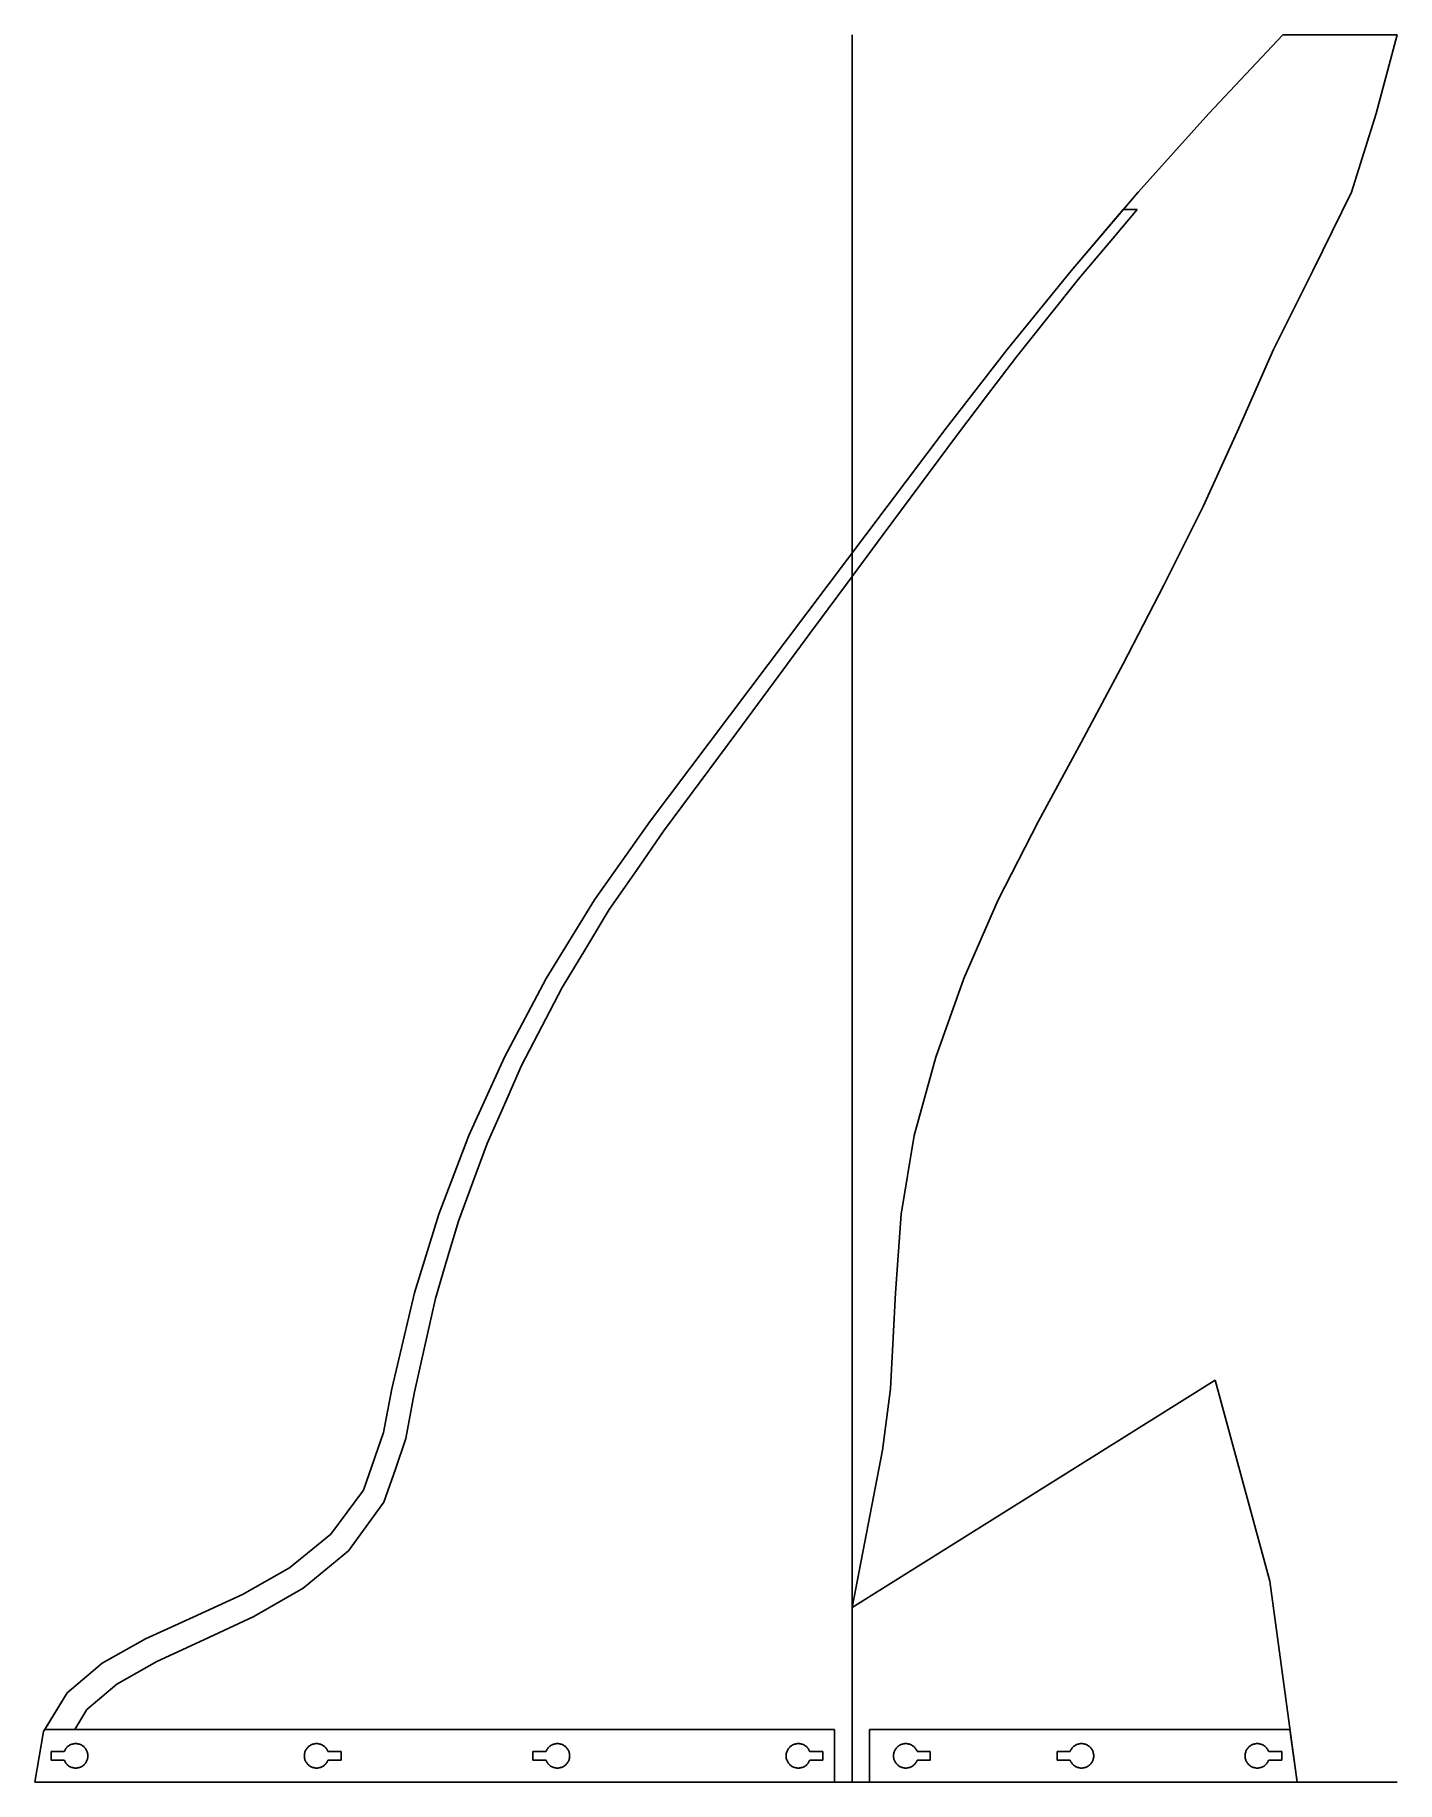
# Model space of a CAD drawing. Header units: millimetres. Extents: x -36 to 120, y 0 to 200.
import ezdxf

# ---------------------------------------------------------------- set-up
doc = ezdxf.new("R2010")
doc.units = ezdxf.units.MM
for name, color, linetype in [('HINGE_FOLD', 4, 'CONTINUOUS'), ('KEYS', 4, 'CONTINUOUS'), ('OUTLINE', 7, 'CONTINUOUS'), ('RAISED_B', 5, 'CONTINUOUS'), ('RAISED_S', 3, 'CONTINUOUS'), ('ROOT_EDGE', 7, 'CONTINUOUS')]:
    doc.layers.add(name, color=color, linetype=linetype)

msp = doc.modelspace()

# ---------------------------------------------------------------- linework, layer by layer
at = {"layer": 'HINGE_FOLD'}
msp.add_line((57.52546, 0), (57.52546, 200), dxfattribs=at)
at = {"layer": 'KEYS'}
for p, q in [((-32.26246, 4.05258), (-32.32932, 3.98995)), ((-32.19164, 4.11069), (-32.26246, 4.05258)), ((-32.11717, 4.16406), (-32.19164, 4.11069)), ((-32.03937, 4.21244), (-32.11717, 4.16406)), ((-31.95858, 4.25562), (-32.03937, 4.21244)), ((-31.87513, 4.29343), (-31.95858, 4.25562)), ((-31.78939, 4.3257), (-31.87513, 4.29343)), ((-31.70172, 4.3523), (-31.78939, 4.3257)), ((-31.6125, 4.3731), (-31.70172, 4.3523)), ((-31.52211, 4.38802), (-31.6125, 4.3731)), ((-31.43094, 4.397), (-31.52211, 4.38802)), ((-31.33937, 4.4), (-31.43094, 4.397)), ((-31.24781, 4.397), (-31.33937, 4.4)), ((-31.15664, 4.38802), (-31.24781, 4.397)), ((-31.06625, 4.3731), (-31.15664, 4.38802)), ((-30.97703, 4.3523), (-31.06625, 4.3731)), ((-30.88936, 4.3257), (-30.97703, 4.3523)), ((-30.80362, 4.29343), (-30.88936, 4.3257)), ((-30.72017, 4.25562), (-30.80362, 4.29343)), ((-30.63937, 4.21244), (-30.72017, 4.25562)), ((-30.56158, 4.16406), (-30.63937, 4.21244)), ((-30.48711, 4.11069), (-30.56158, 4.16406)), ((-30.41629, 4.05258), (-30.48711, 4.11069)), ((-30.34943, 3.98995), (-30.41629, 4.05258)), ((-4.69085, 4.05258), (-4.75771, 3.98995)), ((-4.62003, 4.11069), (-4.69085, 4.05258)), ((-4.54556, 4.16406), (-4.62003, 4.11069)), ((-4.46776, 4.21244), (-4.54556, 4.16406)), ((-4.38697, 4.25562), (-4.46776, 4.21244)), ((-4.30352, 4.29343), (-4.38697, 4.25562)), ((-4.21778, 4.3257), (-4.30352, 4.29343)), ((-4.13011, 4.3523), (-4.21778, 4.3257)), ((-4.04089, 4.3731), (-4.13011, 4.3523)), ((-3.9505, 4.38802), (-4.04089, 4.3731)), ((-3.85933, 4.397), (-3.9505, 4.38802)), ((-3.76776, 4.4), (-3.85933, 4.397)), ((-3.6762, 4.397), (-3.76776, 4.4)), ((-3.58503, 4.38802), (-3.6762, 4.397)), ((-3.49464, 4.3731), (-3.58503, 4.38802)), ((-3.40542, 4.3523), (-3.49464, 4.3731)), ((-3.31775, 4.3257), (-3.40542, 4.3523)), ((-3.23201, 4.29343), (-3.31775, 4.3257)), ((-3.14856, 4.25562), (-3.23201, 4.29343)), ((-3.06776, 4.21244), (-3.14856, 4.25562)), ((-2.98996, 4.16406), (-3.06776, 4.21244)), ((-2.9155, 4.11069), (-2.98996, 4.16406)), ((-2.84468, 4.05258), (-2.9155, 4.11069)), ((-2.77781, 3.98995), (-2.84468, 4.05258)), ((22.88077, 4.05258), (22.8139, 3.98995)), ((22.95158, 4.11069), (22.88077, 4.05258)), ((23.02605, 4.16406), (22.95158, 4.11069)), ((23.10385, 4.21244), (23.02605, 4.16406)), ((23.18464, 4.25562), (23.10385, 4.21244)), ((23.26809, 4.29343), (23.18464, 4.25562)), ((23.35383, 4.3257), (23.26809, 4.29343)), ((23.4415, 4.3523), (23.35383, 4.3257)), ((23.53072, 4.3731), (23.4415, 4.3523)), ((23.62111, 4.38802), (23.53072, 4.3731)), ((23.71228, 4.397), (23.62111, 4.38802)), ((23.80385, 4.4), (23.71228, 4.397)), ((23.89541, 4.397), (23.80385, 4.4)), ((23.98659, 4.38802), (23.89541, 4.397)), ((24.07698, 4.3731), (23.98659, 4.38802)), ((24.1662, 4.3523), (24.07698, 4.3731)), ((24.25386, 4.3257), (24.1662, 4.3523)), ((24.33961, 4.29343), (24.25386, 4.3257)), ((24.42305, 4.25562), (24.33961, 4.29343)), ((24.50385, 4.21244), (24.42305, 4.25562)), ((24.58165, 4.16406), (24.50385, 4.21244)), ((24.65611, 4.11069), (24.58165, 4.16406)), ((24.72693, 4.05258), (24.65611, 4.11069)), ((24.7938, 3.98995), (24.72693, 4.05258)), ((50.45238, 4.05258), (50.38551, 3.98995)), ((50.5232, 4.11069), (50.45238, 4.05258)), ((50.59766, 4.16406), (50.5232, 4.11069)), ((50.67546, 4.21244), (50.59766, 4.16406)), ((50.75626, 4.25562), (50.67546, 4.21244)), ((50.8397, 4.29343), (50.75626, 4.25562)), ((50.92545, 4.3257), (50.8397, 4.29343)), ((51.01311, 4.3523), (50.92545, 4.3257)), ((51.10233, 4.3731), (51.01311, 4.3523)), ((51.19272, 4.38802), (51.10233, 4.3731)), ((51.2839, 4.397), (51.19272, 4.38802)), ((51.37546, 4.4), (51.2839, 4.397)), ((51.46702, 4.397), (51.37546, 4.4)), ((51.5582, 4.38802), (51.46702, 4.397)), ((51.64859, 4.3731), (51.5582, 4.38802)), ((51.73781, 4.3523), (51.64859, 4.3731)), ((51.82548, 4.3257), (51.73781, 4.3523)), ((51.91122, 4.29343), (51.82548, 4.3257)), ((51.99466, 4.25562), (51.91122, 4.29343)), ((52.07546, 4.21244), (51.99466, 4.25562)), ((52.15326, 4.16406), (52.07546, 4.21244)), ((52.22773, 4.11069), (52.15326, 4.16406)), ((52.29854, 4.05258), (52.22773, 4.11069)), ((52.36541, 3.98995), (52.29854, 4.05258)), ((62.75238, 4.05258), (62.68551, 3.98995)), ((62.82319, 4.11069), (62.75238, 4.05258)), ((62.89766, 4.16406), (62.82319, 4.11069)), ((62.97546, 4.21244), (62.89766, 4.16406)), ((63.05626, 4.25562), (62.97546, 4.21244)), ((63.1397, 4.29343), (63.05626, 4.25562)), ((63.22545, 4.3257), (63.1397, 4.29343)), ((63.31311, 4.3523), (63.22545, 4.3257)), ((63.40233, 4.3731), (63.31311, 4.3523)), ((63.49272, 4.38802), (63.40233, 4.3731)), ((63.5839, 4.397), (63.49272, 4.38802)), ((63.67546, 4.4), (63.5839, 4.397)), ((63.76702, 4.397), (63.67546, 4.4)), ((63.8582, 4.38802), (63.76702, 4.397)), ((63.94859, 4.3731), (63.8582, 4.38802)), ((64.03781, 4.3523), (63.94859, 4.3731)), ((64.12548, 4.3257), (64.03781, 4.3523)), ((64.21122, 4.29343), (64.12548, 4.3257)), ((64.29466, 4.25562), (64.21122, 4.29343)), ((64.37546, 4.21244), (64.29466, 4.25562)), ((64.45326, 4.16406), (64.37546, 4.21244)), ((64.52773, 4.11069), (64.45326, 4.16406)), ((64.59855, 4.05258), (64.52773, 4.11069)), ((64.66541, 3.98995), (64.59855, 4.05258)), ((82.86702, 4.05258), (82.80016, 3.98995)), ((82.93784, 4.11069), (82.86702, 4.05258)), ((83.01231, 4.16406), (82.93784, 4.11069)), ((83.09011, 4.21244), (83.01231, 4.16406)), ((83.1709, 4.25562), (83.09011, 4.21244)), ((83.25435, 4.29343), (83.1709, 4.25562)), ((83.34009, 4.3257), (83.25435, 4.29343)), ((83.42776, 4.3523), (83.34009, 4.3257)), ((83.51698, 4.3731), (83.42776, 4.3523)), ((83.60737, 4.38802), (83.51698, 4.3731)), ((83.69854, 4.397), (83.60737, 4.38802)), ((83.79011, 4.4), (83.69854, 4.397)), ((83.88167, 4.397), (83.79011, 4.4)), ((83.97285, 4.38802), (83.88167, 4.397)), ((84.06324, 4.3731), (83.97285, 4.38802)), ((84.15246, 4.3523), (84.06324, 4.3731)), ((84.24012, 4.3257), (84.15246, 4.3523)), ((84.32587, 4.29343), (84.24012, 4.3257)), ((84.40931, 4.25562), (84.32587, 4.29343)), ((84.49011, 4.21244), (84.40931, 4.25562)), ((84.56791, 4.16406), (84.49011, 4.21244)), ((84.64238, 4.11069), (84.56791, 4.16406)), ((84.71319, 4.05258), (84.64238, 4.11069)), ((84.78006, 3.98995), (84.71319, 4.05258)), ((102.98167, 4.05258), (102.91481, 3.98995)), ((103.05249, 4.11069), (102.98167, 4.05258)), ((103.12696, 4.16406), (103.05249, 4.11069)), ((103.20476, 4.21244), (103.12696, 4.16406)), ((103.28555, 4.25562), (103.20476, 4.21244)), ((103.369, 4.29343), (103.28555, 4.25562)), ((103.45474, 4.3257), (103.369, 4.29343)), ((103.54241, 4.3523), (103.45474, 4.3257)), ((103.63163, 4.3731), (103.54241, 4.3523)), ((103.72202, 4.38802), (103.63163, 4.3731)), ((103.81319, 4.397), (103.72202, 4.38802)), ((103.90476, 4.4), (103.81319, 4.397)), ((103.99632, 4.397), (103.90476, 4.4)), ((104.08749, 4.38802), (103.99632, 4.397)), ((104.17788, 4.3731), (104.08749, 4.38802)), ((104.2671, 4.3523), (104.17788, 4.3731)), ((104.35477, 4.3257), (104.2671, 4.3523)), ((104.44051, 4.29343), (104.35477, 4.3257)), ((104.52396, 4.25562), (104.44051, 4.29343)), ((104.60476, 4.21244), (104.52396, 4.25562)), ((104.68256, 4.16406), (104.60476, 4.21244)), ((104.75702, 4.11069), (104.68256, 4.16406)), ((104.82784, 4.05258), (104.75702, 4.11069)), ((104.89471, 3.98995), (104.82784, 4.05258)), ((-32.64704, 3.5), (-34.13938, 3.5)), ((-34.13938, 3.5), (-34.13938, 2.5)), ((-34.13938, 2.5), (-32.64704, 2.5)), ((-32.63281, 3.53576), (-32.64704, 3.5)), ((-32.64704, 2.5), (-32.63281, 2.46424)), ((-32.595, 3.6192), (-32.63281, 3.53576)), ((-32.63281, 2.46424), (-32.595, 2.3808)), ((-32.55181, 3.7), (-32.595, 3.6192)), ((-32.595, 2.3808), (-32.55181, 2.3)), ((-32.50343, 3.7778), (-32.55181, 3.7)), ((-32.55181, 2.3), (-32.50343, 2.2222)), ((-32.45007, 3.85227), (-32.50343, 3.7778)), ((-32.50343, 2.2222), (-32.45007, 2.14773)), ((-32.39195, 3.92308), (-32.45007, 3.85227)), ((-32.45007, 2.14773), (-32.39195, 2.07692)), ((-32.32932, 3.98995), (-32.39195, 3.92308)), ((-32.39195, 2.07692), (-32.32932, 2.01005)), ((-32.32932, 2.01005), (-32.26246, 1.94742)), ((-30.41629, 1.94742), (-30.34943, 2.01005)), ((-30.2868, 3.92308), (-30.34943, 3.98995)), ((-30.34943, 2.01005), (-30.2868, 2.07692)), ((-30.22868, 3.85227), (-30.2868, 3.92308)), ((-30.2868, 2.07692), (-30.22868, 2.14773)), ((-30.17532, 3.7778), (-30.22868, 3.85227)), ((-30.22868, 2.14773), (-30.17532, 2.2222)), ((-30.12694, 3.7), (-30.17532, 3.7778)), ((-30.17532, 2.2222), (-30.12694, 2.3)), ((-30.08375, 3.6192), (-30.12694, 3.7)), ((-30.12694, 2.3), (-30.08375, 2.3808)), ((-30.04594, 3.53576), (-30.08375, 3.6192)), ((-30.08375, 2.3808), (-30.04594, 2.46424)), ((-30.01367, 3.45002), (-30.04594, 3.53576)), ((-30.04594, 2.46424), (-30.01367, 2.54998)), ((-29.98708, 3.36235), (-30.01367, 3.45002)), ((-30.01367, 2.54998), (-29.98708, 2.63765)), ((-29.96627, 3.27313), (-29.98708, 3.36235)), ((-29.98708, 2.63765), (-29.96627, 2.72687)), ((-29.95135, 3.18274), (-29.96627, 3.27313)), ((-29.96627, 2.72687), (-29.95135, 2.81726)), ((-29.94237, 3.09156), (-29.95135, 3.18274)), ((-29.95135, 2.81726), (-29.94237, 2.90844)), ((-29.93937, 3), (-29.94237, 3.09156)), ((-29.94237, 2.90844), (-29.93937, 3)), ((-5.16477, 3.09156), (-5.16776, 3)), ((-5.16776, 3), (-5.16477, 2.90844)), ((-5.15578, 3.18274), (-5.16477, 3.09156)), ((-5.16477, 2.90844), (-5.15578, 2.81726)), ((-5.14086, 3.27313), (-5.15578, 3.18274)), ((-5.15578, 2.81726), (-5.14086, 2.72687)), ((-5.12006, 3.36235), (-5.14086, 3.27313)), ((-5.14086, 2.72687), (-5.12006, 2.63765)), ((-5.09347, 3.45002), (-5.12006, 3.36235)), ((-5.12006, 2.63765), (-5.09347, 2.54998)), ((-5.06119, 3.53576), (-5.09347, 3.45002)), ((-5.09347, 2.54998), (-5.06119, 2.46424)), ((-5.02339, 3.6192), (-5.06119, 3.53576)), ((-5.06119, 2.46424), (-5.02339, 2.3808)), ((-4.9802, 3.7), (-5.02339, 3.6192)), ((-5.02339, 2.3808), (-4.9802, 2.3)), ((-4.93182, 3.7778), (-4.9802, 3.7)), ((-4.9802, 2.3), (-4.93182, 2.2222)), ((-4.87846, 3.85227), (-4.93182, 3.7778)), ((-4.93182, 2.2222), (-4.87846, 2.14773)), ((-4.82034, 3.92308), (-4.87846, 3.85227)), ((-4.87846, 2.14773), (-4.82034, 2.07692)), ((-4.75771, 3.98995), (-4.82034, 3.92308)), ((-4.82034, 2.07692), (-4.75771, 2.01005)), ((-4.75771, 2.01005), (-4.69085, 1.94742)), ((-2.84468, 1.94742), (-2.77781, 2.01005)), ((-2.71519, 3.92308), (-2.77781, 3.98995)), ((-2.77781, 2.01005), (-2.71519, 2.07692)), ((-2.65707, 3.85227), (-2.71519, 3.92308)), ((-2.71519, 2.07692), (-2.65707, 2.14773)), ((-2.6037, 3.7778), (-2.65707, 3.85227)), ((-2.65707, 2.14773), (-2.6037, 2.2222)), ((-2.55533, 3.7), (-2.6037, 3.7778)), ((-2.6037, 2.2222), (-2.55533, 2.3)), ((-2.51214, 3.6192), (-2.55533, 3.7)), ((-2.55533, 2.3), (-2.51214, 2.3808)), ((-2.47433, 3.53576), (-2.51214, 3.6192)), ((-2.51214, 2.3808), (-2.47433, 2.46424)), ((-2.46009, 3.5), (-2.47433, 3.53576)), ((-2.47433, 2.46424), (-2.46009, 2.5)), ((-0.96776, 3.5), (-2.46009, 3.5)), ((-2.46009, 2.5), (-0.96776, 2.5)), ((-0.96776, 2.5), (-0.96776, 3.5)), ((22.49618, 3.5), (21.00385, 3.5)), ((21.00385, 3.5), (21.00385, 2.5)), ((21.00385, 2.5), (22.49618, 2.5)), ((22.51042, 3.53576), (22.49618, 3.5)), ((22.49618, 2.5), (22.51042, 2.46424)), ((22.54823, 3.6192), (22.51042, 3.53576)), ((22.51042, 2.46424), (22.54823, 2.3808)), ((22.59141, 3.7), (22.54823, 3.6192)), ((22.54823, 2.3808), (22.59141, 2.3)), ((22.63979, 3.7778), (22.59141, 3.7)), ((22.59141, 2.3), (22.63979, 2.2222)), ((22.69315, 3.85227), (22.63979, 3.7778)), ((22.63979, 2.2222), (22.69315, 2.14773)), ((22.75127, 3.92308), (22.69315, 3.85227)), ((22.69315, 2.14773), (22.75127, 2.07692)), ((22.8139, 3.98995), (22.75127, 3.92308)), ((22.75127, 2.07692), (22.8139, 2.01005)), ((22.8139, 2.01005), (22.88077, 1.94742)), ((24.72693, 1.94742), (24.7938, 2.01005)), ((24.85642, 3.92308), (24.7938, 3.98995)), ((24.7938, 2.01005), (24.85642, 2.07692)), ((24.91454, 3.85227), (24.85642, 3.92308)), ((24.85642, 2.07692), (24.91454, 2.14773)), ((24.96791, 3.7778), (24.91454, 3.85227)), ((24.91454, 2.14773), (24.96791, 2.2222)), ((25.01628, 3.7), (24.96791, 3.7778)), ((24.96791, 2.2222), (25.01628, 2.3)), ((25.05947, 3.6192), (25.01628, 3.7)), ((25.01628, 2.3), (25.05947, 2.3808)), ((25.09728, 3.53576), (25.05947, 3.6192)), ((25.05947, 2.3808), (25.09728, 2.46424)), ((25.12955, 3.45002), (25.09728, 3.53576)), ((25.09728, 2.46424), (25.12955, 2.54998)), ((25.15614, 3.36235), (25.12955, 3.45002)), ((25.12955, 2.54998), (25.15614, 2.63765)), ((25.17695, 3.27313), (25.15614, 3.36235)), ((25.15614, 2.63765), (25.17695, 2.72687)), ((25.19187, 3.18274), (25.17695, 3.27313)), ((25.17695, 2.72687), (25.19187, 2.81726)), ((25.20085, 3.09156), (25.19187, 3.18274)), ((25.19187, 2.81726), (25.20085, 2.90844)), ((25.20385, 3), (25.20085, 3.09156)), ((25.20085, 2.90844), (25.20385, 3)), ((49.97846, 3.09156), (49.97546, 3)), ((49.97546, 3), (49.97846, 2.90844)), ((49.98744, 3.18274), (49.97846, 3.09156)), ((49.97846, 2.90844), (49.98744, 2.81726)), ((50.00236, 3.27313), (49.98744, 3.18274)), ((49.98744, 2.81726), (50.00236, 2.72687)), ((50.02316, 3.36235), (50.00236, 3.27313)), ((50.00236, 2.72687), (50.02316, 2.63765)), ((50.04976, 3.45002), (50.02316, 3.36235)), ((50.02316, 2.63765), (50.04976, 2.54998)), ((50.08203, 3.53576), (50.04976, 3.45002)), ((50.04976, 2.54998), (50.08203, 2.46424)), ((50.11984, 3.6192), (50.08203, 3.53576)), ((50.08203, 2.46424), (50.11984, 2.3808)), ((50.16302, 3.7), (50.11984, 3.6192)), ((50.11984, 2.3808), (50.16302, 2.3)), ((50.2114, 3.7778), (50.16302, 3.7)), ((50.16302, 2.3), (50.2114, 2.2222)), ((50.26477, 3.85227), (50.2114, 3.7778)), ((50.2114, 2.2222), (50.26477, 2.14773)), ((50.32288, 3.92308), (50.26477, 3.85227)), ((50.26477, 2.14773), (50.32288, 2.07692)), ((50.38551, 3.98995), (50.32288, 3.92308)), ((50.32288, 2.07692), (50.38551, 2.01005)), ((50.38551, 2.01005), (50.45238, 1.94742)), ((52.29854, 1.94742), (52.36541, 2.01005)), ((52.42804, 3.92308), (52.36541, 3.98995)), ((52.36541, 2.01005), (52.42804, 2.07692)), ((52.48616, 3.85227), (52.42804, 3.92308)), ((52.42804, 2.07692), (52.48616, 2.14773)), ((52.53952, 3.7778), (52.48616, 3.85227)), ((52.48616, 2.14773), (52.53952, 2.2222)), ((52.5879, 3.7), (52.53952, 3.7778)), ((52.53952, 2.2222), (52.5879, 2.3)), ((52.63108, 3.6192), (52.5879, 3.7)), ((52.5879, 2.3), (52.63108, 2.3808)), ((52.66889, 3.53576), (52.63108, 3.6192)), ((52.63108, 2.3808), (52.66889, 2.46424)), ((52.68313, 3.5), (52.66889, 3.53576)), ((52.66889, 2.46424), (52.68313, 2.5)), ((54.17546, 3.5), (52.68313, 3.5)), ((52.68313, 2.5), (54.17546, 2.5)), ((54.17546, 2.5), (54.17546, 3.5)), ((62.27846, 3.09156), (62.27546, 3)), ((62.27546, 3), (62.27846, 2.90844)), ((62.28744, 3.18274), (62.27846, 3.09156)), ((62.27846, 2.90844), (62.28744, 2.81726)), ((62.30236, 3.27313), (62.28744, 3.18274)), ((62.28744, 2.81726), (62.30236, 2.72687)), ((62.32316, 3.36235), (62.30236, 3.27313)), ((62.30236, 2.72687), (62.32316, 2.63765)), ((62.34976, 3.45002), (62.32316, 3.36235)), ((62.32316, 2.63765), (62.34976, 2.54998)), ((62.38203, 3.53576), (62.34976, 3.45002)), ((62.34976, 2.54998), (62.38203, 2.46424)), ((62.41984, 3.6192), (62.38203, 3.53576)), ((62.38203, 2.46424), (62.41984, 2.3808)), ((62.46302, 3.7), (62.41984, 3.6192)), ((62.41984, 2.3808), (62.46302, 2.3)), ((62.5114, 3.7778), (62.46302, 3.7)), ((62.46302, 2.3), (62.5114, 2.2222)), ((62.56477, 3.85227), (62.5114, 3.7778)), ((62.5114, 2.2222), (62.56477, 2.14773)), ((62.62288, 3.92308), (62.56477, 3.85227)), ((62.56477, 2.14773), (62.62288, 2.07692)), ((62.68551, 3.98995), (62.62288, 3.92308)), ((62.62288, 2.07692), (62.68551, 2.01005)), ((62.68551, 2.01005), (62.75238, 1.94742)), ((64.59855, 1.94742), (64.66541, 2.01005)), ((64.72804, 3.92308), (64.66541, 3.98995)), ((64.66541, 2.01005), (64.72804, 2.07692)), ((64.78616, 3.85227), (64.72804, 3.92308)), ((64.72804, 2.07692), (64.78616, 2.14773)), ((64.83952, 3.7778), (64.78616, 3.85227)), ((64.78616, 2.14773), (64.83952, 2.2222)), ((64.8879, 3.7), (64.83952, 3.7778)), ((64.83952, 2.2222), (64.8879, 2.3)), ((64.93108, 3.6192), (64.8879, 3.7)), ((64.8879, 2.3), (64.93108, 2.3808)), ((64.96889, 3.53576), (64.93108, 3.6192)), ((64.93108, 2.3808), (64.96889, 2.46424)), ((64.98313, 3.5), (64.96889, 3.53576)), ((64.96889, 2.46424), (64.98313, 2.5)), ((66.47546, 3.5), (64.98313, 3.5)), ((64.98313, 2.5), (66.47546, 2.5)), ((66.47546, 2.5), (66.47546, 3.5)), ((82.48244, 3.5), (80.99011, 3.5)), ((80.99011, 3.5), (80.99011, 2.5)), ((80.99011, 2.5), (82.48244, 2.5)), ((82.49668, 3.53576), (82.48244, 3.5)), ((82.48244, 2.5), (82.49668, 2.46424)), ((82.53449, 3.6192), (82.49668, 3.53576)), ((82.49668, 2.46424), (82.53449, 2.3808)), ((82.57767, 3.7), (82.53449, 3.6192)), ((82.53449, 2.3808), (82.57767, 2.3)), ((82.62605, 3.7778), (82.57767, 3.7)), ((82.57767, 2.3), (82.62605, 2.2222)), ((82.67941, 3.85227), (82.62605, 3.7778)), ((82.62605, 2.2222), (82.67941, 2.14773)), ((82.73753, 3.92308), (82.67941, 3.85227)), ((82.67941, 2.14773), (82.73753, 2.07692)), ((82.80016, 3.98995), (82.73753, 3.92308)), ((82.73753, 2.07692), (82.80016, 2.01005)), ((82.80016, 2.01005), (82.86702, 1.94742)), ((84.71319, 1.94742), (84.78006, 2.01005)), ((84.84269, 3.92308), (84.78006, 3.98995)), ((84.78006, 2.01005), (84.84269, 2.07692)), ((84.9008, 3.85227), (84.84269, 3.92308)), ((84.84269, 2.07692), (84.9008, 2.14773)), ((84.95417, 3.7778), (84.9008, 3.85227)), ((84.9008, 2.14773), (84.95417, 2.2222)), ((85.00254, 3.7), (84.95417, 3.7778)), ((84.95417, 2.2222), (85.00254, 2.3)), ((85.04573, 3.6192), (85.00254, 3.7)), ((85.00254, 2.3), (85.04573, 2.3808)), ((85.08354, 3.53576), (85.04573, 3.6192)), ((85.04573, 2.3808), (85.08354, 2.46424)), ((85.11581, 3.45002), (85.08354, 3.53576)), ((85.08354, 2.46424), (85.11581, 2.54998)), ((85.1424, 3.36235), (85.11581, 3.45002)), ((85.11581, 2.54998), (85.1424, 2.63765)), ((85.16321, 3.27313), (85.1424, 3.36235)), ((85.1424, 2.63765), (85.16321, 2.72687)), ((85.17813, 3.18274), (85.16321, 3.27313)), ((85.16321, 2.72687), (85.17813, 2.81726)), ((85.18711, 3.09156), (85.17813, 3.18274)), ((85.17813, 2.81726), (85.18711, 2.90844)), ((85.19011, 3), (85.18711, 3.09156)), ((85.18711, 2.90844), (85.19011, 3)), ((102.50775, 3.09156), (102.50476, 3)), ((102.50476, 3), (102.50775, 2.90844)), ((102.51673, 3.18274), (102.50775, 3.09156)), ((102.50775, 2.90844), (102.51673, 2.81726)), ((102.53166, 3.27313), (102.51673, 3.18274)), ((102.51673, 2.81726), (102.53166, 2.72687)), ((102.55246, 3.36235), (102.53166, 3.27313)), ((102.53166, 2.72687), (102.55246, 2.63765)), ((102.57905, 3.45002), (102.55246, 3.36235)), ((102.55246, 2.63765), (102.57905, 2.54998)), ((102.61133, 3.53576), (102.57905, 3.45002)), ((102.57905, 2.54998), (102.61133, 2.46424)), ((102.64914, 3.6192), (102.61133, 3.53576)), ((102.61133, 2.46424), (102.64914, 2.3808)), ((102.69232, 3.7), (102.64914, 3.6192)), ((102.64914, 2.3808), (102.69232, 2.3)), ((102.7407, 3.7778), (102.69232, 3.7)), ((102.69232, 2.3), (102.7407, 2.2222)), ((102.79406, 3.85227), (102.7407, 3.7778)), ((102.7407, 2.2222), (102.79406, 2.14773)), ((102.85218, 3.92308), (102.79406, 3.85227)), ((102.79406, 2.14773), (102.85218, 2.07692)), ((102.91481, 3.98995), (102.85218, 3.92308)), ((102.85218, 2.07692), (102.91481, 2.01005)), ((102.91481, 2.01005), (102.98167, 1.94742)), ((104.82784, 1.94742), (104.89471, 2.01005)), ((104.95733, 3.92308), (104.89471, 3.98995)), ((104.89471, 2.01005), (104.95733, 2.07692)), ((105.01545, 3.85227), (104.95733, 3.92308)), ((104.95733, 2.07692), (105.01545, 2.14773)), ((105.06882, 3.7778), (105.01545, 3.85227)), ((105.01545, 2.14773), (105.06882, 2.2222)), ((105.11719, 3.7), (105.06882, 3.7778)), ((105.06882, 2.2222), (105.11719, 2.3)), ((105.16038, 3.6192), (105.11719, 3.7)), ((105.11719, 2.3), (105.16038, 2.3808)), ((105.19819, 3.53576), (105.16038, 3.6192)), ((105.16038, 2.3808), (105.19819, 2.46424)), ((105.21243, 3.5), (105.19819, 3.53576)), ((105.19819, 2.46424), (105.21243, 2.5)), ((106.70476, 3.5), (105.21243, 3.5)), ((105.21243, 2.5), (106.70476, 2.5)), ((106.70476, 2.5), (106.70476, 3.5)), ((-32.26246, 1.94742), (-32.19164, 1.88931)), ((-32.19164, 1.88931), (-32.11717, 1.83594)), ((-32.11717, 1.83594), (-32.03937, 1.78756)), ((-32.03937, 1.78756), (-31.95858, 1.74438)), ((-31.95858, 1.74438), (-31.87513, 1.70657)), ((-31.87513, 1.70657), (-31.78939, 1.6743)), ((-31.78939, 1.6743), (-31.70172, 1.6477)), ((-31.70172, 1.6477), (-31.6125, 1.6269)), ((-31.6125, 1.6269), (-31.52211, 1.61198)), ((-31.52211, 1.61198), (-31.43094, 1.603)), ((-31.43094, 1.603), (-31.33937, 1.6)), ((-31.33937, 1.6), (-31.24781, 1.603)), ((-31.24781, 1.603), (-31.15664, 1.61198)), ((-31.15664, 1.61198), (-31.06625, 1.6269)), ((-31.06625, 1.6269), (-30.97703, 1.6477)), ((-30.97703, 1.6477), (-30.88936, 1.6743)), ((-30.88936, 1.6743), (-30.80362, 1.70657)), ((-30.80362, 1.70657), (-30.72017, 1.74438)), ((-30.72017, 1.74438), (-30.63937, 1.78756)), ((-30.63937, 1.78756), (-30.56158, 1.83594)), ((-30.56158, 1.83594), (-30.48711, 1.88931)), ((-30.48711, 1.88931), (-30.41629, 1.94742)), ((-4.69085, 1.94742), (-4.62003, 1.88931)), ((-4.62003, 1.88931), (-4.54556, 1.83594)), ((-4.54556, 1.83594), (-4.46776, 1.78756)), ((-4.46776, 1.78756), (-4.38697, 1.74438)), ((-4.38697, 1.74438), (-4.30352, 1.70657)), ((-4.30352, 1.70657), (-4.21778, 1.6743)), ((-4.21778, 1.6743), (-4.13011, 1.6477)), ((-4.13011, 1.6477), (-4.04089, 1.6269)), ((-4.04089, 1.6269), (-3.9505, 1.61198)), ((-3.9505, 1.61198), (-3.85933, 1.603)), ((-3.85933, 1.603), (-3.76776, 1.6)), ((-3.76776, 1.6), (-3.6762, 1.603)), ((-3.6762, 1.603), (-3.58503, 1.61198)), ((-3.58503, 1.61198), (-3.49464, 1.6269)), ((-3.49464, 1.6269), (-3.40542, 1.6477)), ((-3.40542, 1.6477), (-3.31775, 1.6743)), ((-3.31775, 1.6743), (-3.23201, 1.70657)), ((-3.23201, 1.70657), (-3.14856, 1.74438)), ((-3.14856, 1.74438), (-3.06776, 1.78756)), ((-3.06776, 1.78756), (-2.98996, 1.83594)), ((-2.98996, 1.83594), (-2.9155, 1.88931)), ((-2.9155, 1.88931), (-2.84468, 1.94742)), ((22.88077, 1.94742), (22.95158, 1.88931)), ((22.95158, 1.88931), (23.02605, 1.83594)), ((23.02605, 1.83594), (23.10385, 1.78756)), ((23.10385, 1.78756), (23.18464, 1.74438)), ((23.18464, 1.74438), (23.26809, 1.70657)), ((23.26809, 1.70657), (23.35383, 1.6743)), ((23.35383, 1.6743), (23.4415, 1.6477)), ((23.4415, 1.6477), (23.53072, 1.6269)), ((23.53072, 1.6269), (23.62111, 1.61198)), ((23.62111, 1.61198), (23.71228, 1.603)), ((23.71228, 1.603), (23.80385, 1.6)), ((23.80385, 1.6), (23.89541, 1.603)), ((23.89541, 1.603), (23.98659, 1.61198)), ((23.98659, 1.61198), (24.07698, 1.6269)), ((24.07698, 1.6269), (24.1662, 1.6477)), ((24.1662, 1.6477), (24.25386, 1.6743)), ((24.25386, 1.6743), (24.33961, 1.70657)), ((24.33961, 1.70657), (24.42305, 1.74438)), ((24.42305, 1.74438), (24.50385, 1.78756)), ((24.50385, 1.78756), (24.58165, 1.83594)), ((24.58165, 1.83594), (24.65611, 1.88931)), ((24.65611, 1.88931), (24.72693, 1.94742)), ((50.45238, 1.94742), (50.5232, 1.88931)), ((50.5232, 1.88931), (50.59766, 1.83594)), ((50.59766, 1.83594), (50.67546, 1.78756)), ((50.67546, 1.78756), (50.75626, 1.74438)), ((50.75626, 1.74438), (50.8397, 1.70657)), ((50.8397, 1.70657), (50.92545, 1.6743)), ((50.92545, 1.6743), (51.01311, 1.6477)), ((51.01311, 1.6477), (51.10233, 1.6269)), ((51.10233, 1.6269), (51.19272, 1.61198)), ((51.19272, 1.61198), (51.2839, 1.603)), ((51.2839, 1.603), (51.37546, 1.6)), ((51.37546, 1.6), (51.46702, 1.603)), ((51.46702, 1.603), (51.5582, 1.61198)), ((51.5582, 1.61198), (51.64859, 1.6269)), ((51.64859, 1.6269), (51.73781, 1.6477)), ((51.73781, 1.6477), (51.82548, 1.6743)), ((51.82548, 1.6743), (51.91122, 1.70657)), ((51.91122, 1.70657), (51.99466, 1.74438)), ((51.99466, 1.74438), (52.07546, 1.78756)), ((52.07546, 1.78756), (52.15326, 1.83594)), ((52.15326, 1.83594), (52.22773, 1.88931)), ((52.22773, 1.88931), (52.29854, 1.94742)), ((62.75238, 1.94742), (62.82319, 1.88931)), ((62.82319, 1.88931), (62.89766, 1.83594)), ((62.89766, 1.83594), (62.97546, 1.78756)), ((62.97546, 1.78756), (63.05626, 1.74438)), ((63.05626, 1.74438), (63.1397, 1.70657)), ((63.1397, 1.70657), (63.22545, 1.6743)), ((63.22545, 1.6743), (63.31311, 1.6477)), ((63.31311, 1.6477), (63.40233, 1.6269)), ((63.40233, 1.6269), (63.49272, 1.61198)), ((63.49272, 1.61198), (63.5839, 1.603)), ((63.5839, 1.603), (63.67546, 1.6)), ((63.67546, 1.6), (63.76702, 1.603)), ((63.76702, 1.603), (63.8582, 1.61198)), ((63.8582, 1.61198), (63.94859, 1.6269)), ((63.94859, 1.6269), (64.03781, 1.6477)), ((64.03781, 1.6477), (64.12548, 1.6743)), ((64.12548, 1.6743), (64.21122, 1.70657)), ((64.21122, 1.70657), (64.29466, 1.74438)), ((64.29466, 1.74438), (64.37546, 1.78756)), ((64.37546, 1.78756), (64.45326, 1.83594)), ((64.45326, 1.83594), (64.52773, 1.88931)), ((64.52773, 1.88931), (64.59855, 1.94742)), ((82.86702, 1.94742), (82.93784, 1.88931)), ((82.93784, 1.88931), (83.01231, 1.83594)), ((83.01231, 1.83594), (83.09011, 1.78756)), ((83.09011, 1.78756), (83.1709, 1.74438)), ((83.1709, 1.74438), (83.25435, 1.70657)), ((83.25435, 1.70657), (83.34009, 1.6743)), ((83.34009, 1.6743), (83.42776, 1.6477)), ((83.42776, 1.6477), (83.51698, 1.6269)), ((83.51698, 1.6269), (83.60737, 1.61198)), ((83.60737, 1.61198), (83.69854, 1.603)), ((83.69854, 1.603), (83.79011, 1.6)), ((83.79011, 1.6), (83.88167, 1.603)), ((83.88167, 1.603), (83.97285, 1.61198)), ((83.97285, 1.61198), (84.06324, 1.6269)), ((84.06324, 1.6269), (84.15246, 1.6477)), ((84.15246, 1.6477), (84.24012, 1.6743)), ((84.24012, 1.6743), (84.32587, 1.70657)), ((84.32587, 1.70657), (84.40931, 1.74438)), ((84.40931, 1.74438), (84.49011, 1.78756)), ((84.49011, 1.78756), (84.56791, 1.83594)), ((84.56791, 1.83594), (84.64238, 1.88931)), ((84.64238, 1.88931), (84.71319, 1.94742)), ((102.98167, 1.94742), (103.05249, 1.88931)), ((103.05249, 1.88931), (103.12696, 1.83594)), ((103.12696, 1.83594), (103.20476, 1.78756)), ((103.20476, 1.78756), (103.28555, 1.74438)), ((103.28555, 1.74438), (103.369, 1.70657)), ((103.369, 1.70657), (103.45474, 1.6743)), ((103.45474, 1.6743), (103.54241, 1.6477)), ((103.54241, 1.6477), (103.63163, 1.6269)), ((103.63163, 1.6269), (103.72202, 1.61198)), ((103.72202, 1.61198), (103.81319, 1.603)), ((103.81319, 1.603), (103.90476, 1.6)), ((103.90476, 1.6), (103.99632, 1.603)), ((103.99632, 1.603), (104.08749, 1.61198)), ((104.08749, 1.61198), (104.17788, 1.6269)), ((104.17788, 1.6269), (104.2671, 1.6477)), ((104.2671, 1.6477), (104.35477, 1.6743)), ((104.35477, 1.6743), (104.44051, 1.70657)), ((104.44051, 1.70657), (104.52396, 1.74438)), ((104.52396, 1.74438), (104.60476, 1.78756)), ((104.60476, 1.78756), (104.68256, 1.83594)), ((104.68256, 1.83594), (104.75702, 1.88931)), ((104.75702, 1.88931), (104.82784, 1.94742))]:
    msp.add_line(p, q, dxfattribs=at)
at = {"layer": 'OUTLINE'}
for p, q in [((106.83221, 200), (98.35024, 191)), ((119.90618, 200), (106.83221, 200)), ((117.52539, 191), (119.90618, 200)), ((98.35024, 191), (90.27427, 182)), ((114.67901, 182), (117.52539, 191)), ((90.27427, 182), (82.58688, 173)), ((110.27116, 173), (114.67901, 182)), ((82.58688, 173), (75.27218, 164)), ((105.7781, 164), (110.27116, 173)), ((75.27218, 164), (68.31563, 155)), ((101.79064, 155), (105.7781, 164)), ((68.31563, 155), (34.4057, 110)), ((97.70496, 146), (101.79064, 155)), ((93.21981, 137), (97.70496, 146)), ((88.56385, 128), (93.21981, 137)), ((83.7665, 119), (88.56385, 128)), ((78.85719, 110), (83.7665, 119)), ((34.4057, 110), (28.05389, 101)), ((74.24778, 101), (78.85719, 110)), ((28.05389, 101), (22.51489, 92)), ((70.33101, 92), (74.24778, 101)), ((22.51489, 92), (17.72804, 83)), ((67.11832, 83), (70.33101, 92)), ((17.72804, 83), (13.64457, 74)), ((64.63305, 74), (67.11832, 83)), ((13.64457, 74), (10.22539, 65)), ((63.15454, 65), (64.63305, 74)), ((10.22539, 65), (7.43947, 56)), ((62.51356, 56), (63.15454, 65)), ((7.43947, 56), (4.86347, 45.02)), ((61.94027, 45.02), (62.51356, 56)), ((99.10592, 46), (57.52546, 20)), ((105.34299, 23), (99.10592, 46)), ((4.86347, 45.02), (3.88761, 40)), ((61.02431, 38), (61.94027, 45.02)), ((3.88761, 40), (1.59211, 33.4104)), ((57.52546, 20), (61.02431, 38)), ((1.59211, 33.4104), (-2.12325, 28.37002)), ((-2.12325, 28.37002), (-6.86714, 24.5137)), ((-6.86714, 24.5137), (-12.2482, 21.47628)), ((108.46152, 0), (105.34299, 23)), ((-12.2482, 21.47628), (-17.87509, 18.8926)), ((-17.87509, 18.8926), (-23.35647, 16.39752)), ((-23.35647, 16.39752), (-28.301, 13.62587)), ((-28.301, 13.62587), (-32.31733, 10.21251)), ((-32.31733, 10.21251), (-35.01411, 5.79227)), ((-35.01411, 5.79227), (-36, 0)), ((-36, 0), (108.46152, 0))]:
    msp.add_line(p, q, dxfattribs=at)
at = {"layer": 'RAISED_B'}
for p, q in [((88.56596, 180), (82.58688, 173)), ((87.3627, 176.70383), (90.15317, 180)), ((90.15317, 180), (88.56596, 180)), ((83.56432, 172.18535), (87.3627, 176.70383)), ((82.58688, 173), (75.27218, 164)), ((79.95307, 167.66812), (83.56432, 172.18535)), ((76.34219, 163.15164), (79.95307, 167.66812)), ((75.27218, 164), (68.31563, 155)), ((72.91113, 158.63644), (76.34219, 163.15164)), ((69.47571, 154.11581), (72.91113, 158.63644)), ((68.31563, 155), (34.4057, 110)), ((65.28827, 148.46216), (69.47571, 154.11581)), ((61.096, 142.80214), (65.28827, 148.46216)), ((56.90373, 137.14212), (61.096, 142.80214)), ((52.71146, 131.4821), (56.90373, 137.14212)), ((48.51919, 125.82208), (52.71146, 131.4821)), ((44.32692, 120.16206), (48.51919, 125.82208)), ((40.13465, 114.50204), (44.32692, 120.16206)), ((35.95809, 108.86317), (40.13465, 114.50204)), ((34.4057, 110), (28.05389, 101)), ((32.83988, 104.36367), (35.95809, 108.86317)), ((29.73703, 99.88811), (32.83988, 104.36367)), ((28.05389, 101), (22.51489, 92)), ((27.04199, 95.4183), (29.73703, 99.88811)), ((24.34542, 90.9499), (27.04199, 95.4183)), ((22.51489, 92), (17.72804, 83)), ((22.02576, 86.48716), (24.34542, 90.9499)), ((19.70453, 82.026), (22.02576, 86.48716)), ((17.72804, 83), (13.64457, 74)), ((17.73527, 77.57035), (19.70453, 82.026)), ((15.76435, 73.11644), (17.73527, 77.57035)), ((13.64457, 74), (10.22539, 65)), ((14.12534, 68.66786), (15.76435, 73.11644)), ((12.48458, 64.2212), (14.12534, 68.66786)), ((10.22539, 65), (7.43947, 56)), ((11.15969, 59.7796), (12.48458, 64.2212)), ((9.83738, 55.35649), (11.15969, 59.7796)), ((7.43947, 56), (4.86347, 45.02)), ((8.62389, 49.92995), (9.83738, 55.35649)), ((7.4016, 44.47328), (8.62389, 49.92995)), ((4.86347, 45.02), (3.88761, 40)), ((6.45352, 39.34466), (7.4016, 44.47328)), ((3.88761, 40), (1.59211, 33.4104)), ((5.27292, 35.8228), (6.45352, 39.34466)), ((3.9384, 32.04147), (5.27292, 35.8228)), ((1.59211, 33.4104), (-2.12325, 28.37002)), ((-0.11686, 26.46229), (3.9384, 32.04147)), ((-2.12325, 28.37002), (-6.86714, 24.5137)), ((-5.28652, 22.19223), (-0.11686, 26.46229)), ((-6.86714, 24.5137), (-12.2482, 21.47627)), ((-10.95667, 18.94705), (-5.28652, 22.19223)), ((-12.2482, 21.47627), (-17.87509, 18.8926)), ((-17.87509, 18.8926), (-23.35647, 16.39752)), ((-16.68313, 16.28554), (-10.95667, 18.94705)), ((-23.35647, 16.39752), (-28.301, 13.62587)), ((-22.05229, 13.81579), (-16.68313, 16.28554)), ((-28.301, 13.62587), (-32.31733, 10.21251)), ((-26.64166, 11.22181), (-22.05229, 13.81579)), ((-32.31733, 10.21251), (-34.88737, 6)), ((-30.07244, 8.28872), (-26.64166, 11.22181)), ((-31.45289, 6), (-30.07244, 8.28872)), ((-34.88737, 6), (-31.45289, 6))]:
    msp.add_line(p, q, dxfattribs=at)
at = {"layer": 'RAISED_S'}
for p, q in [((-34.88737, 6), (-35.01411, 5.79227)), ((55.52546, 6), (-34.88737, 6)), ((55.52546, 0), (55.52546, 6)), ((107.64799, 6), (59.52546, 6)), ((59.52546, 6), (59.52546, 0)), ((108.46152, 0), (107.64799, 6)), ((-35.01411, 5.79227), (-36, 0)), ((-36, 0), (55.52546, 0)), ((59.52546, 0), (108.46152, 0))]:
    msp.add_line(p, q, dxfattribs=at)
at = {"layer": 'ROOT_EDGE'}
msp.add_line((-36, 0), (119.90618, 0), dxfattribs=at)

doc.saveas('drawing.dxf')
